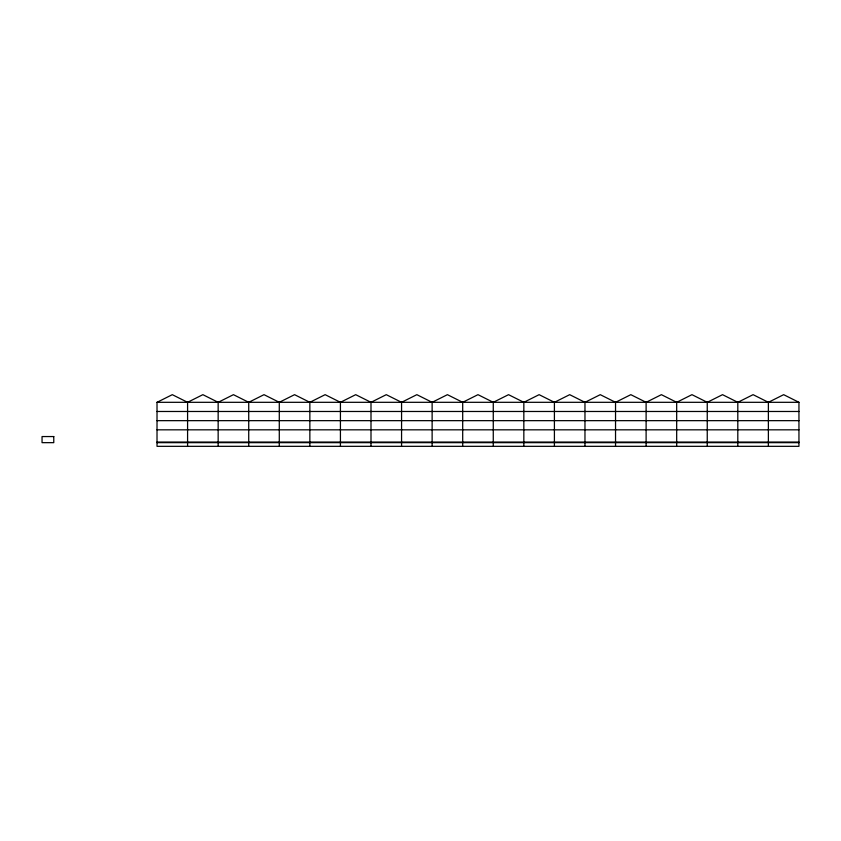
<?xml version="1.0" encoding="UTF-8"?>
<svg xmlns="http://www.w3.org/2000/svg" width="841" height="841" viewBox="0 0 841 841"><rect width="100%" height="100%" fill="white"/><g stroke="black" fill="none" stroke-linecap="round" stroke-linejoin="round"><path stroke-width="1.26" d="M157.015 402.313L172.3 394.671L187.585 402.313L202.87 394.671L218.155 402.313L233.441 394.671L248.726 402.313L264.011 394.671L279.286 402.313L294.571 394.671L309.856 402.313L325.141 394.671L340.426 402.313L355.711 394.671L370.997 402.313L386.282 394.671L401.567 402.313L416.852 394.671L432.127 402.313L447.412 394.671L462.697 402.313L477.982 394.671L493.268 402.313L508.553 394.671L523.838 402.313L539.123 394.671L554.408 402.313L569.693 394.671L584.968 402.313L600.253 394.671L615.538 402.313L630.824 394.671L646.109 402.313L661.394 394.671L676.679 402.313L691.964 394.671L707.249 402.313L722.535 394.671L737.809 402.313L753.094 394.671L768.38 402.313L783.665 394.671L798.95 402.313L798.95 446.329L157.015 446.329L157.015 402.313L798.95 402.313M157.015 411.48L798.95 411.48M157.015 420.658L798.95 420.658M157.015 429.825L798.95 429.825M157.015 442.051L798.95 442.051M157.015 442.66L798.95 442.66M768.38 402.313L768.38 446.329M737.809 402.313L737.809 446.329M707.249 402.313L707.249 446.329M676.679 402.313L676.679 446.329M646.109 402.313L646.109 446.329M615.538 402.313L615.538 446.329M584.968 402.313L584.968 446.329M554.408 402.313L554.408 446.329M523.838 402.313L523.838 446.329M493.268 402.313L493.268 446.329M462.697 402.313L462.697 446.329M432.127 402.313L432.127 446.329M401.567 402.313L401.567 446.329M370.997 402.313L370.997 446.329M340.426 402.313L340.426 446.329M309.856 402.313L309.856 446.329M279.286 402.313L279.286 446.329M248.726 402.313L248.726 446.329M218.155 402.313L218.155 446.329M187.585 402.313L187.585 446.329M53.771 436.553L42.05 436.553L42.05 442.66L53.771 442.66L53.771 436.553"/></g></svg>
